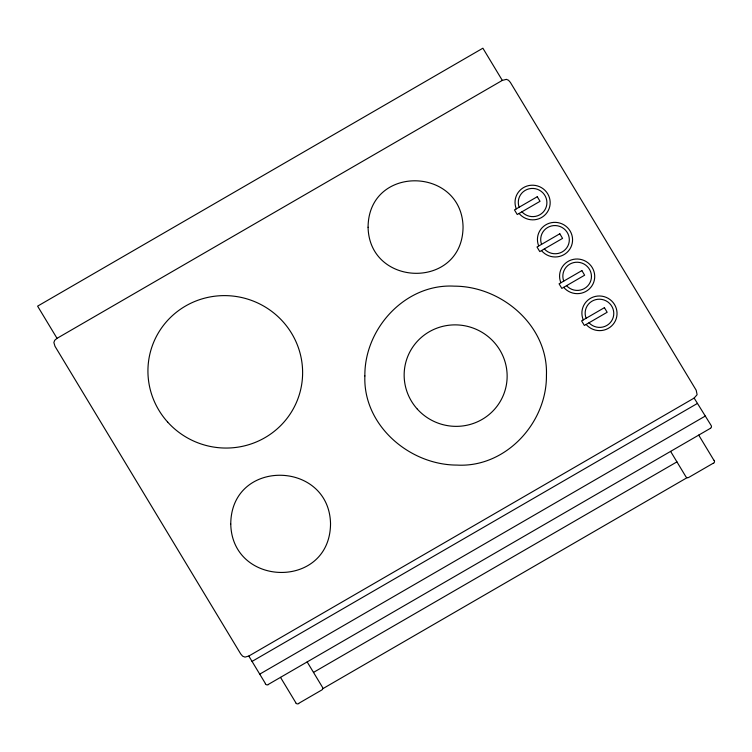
<?xml version="1.0" encoding="UTF-8"?>
<svg xmlns="http://www.w3.org/2000/svg" width="752" height="752" viewBox="0 0 752 752"><rect width="100%" height="100%" fill="white"/><g stroke="black" fill="none" stroke-linecap="round" stroke-linejoin="round"><path stroke-width="1.13" d="M710.471 428.311A2.059 2.021 18 0 0 711.166 425.519L694.143 398.071L697.113 394.687L696.192 390.241L510.364 82.391L508.493 80.238L506.387 79.355L502.317 80.398L57.03 338.334L54.717 340.289L53.871 342.527L54.999 346.296L240.715 653.949L242.642 656.195L245.002 657.107L248.809 656.045L694.096 398.099M252.052 661.412L697.461 403.41M259.741 674.14L705.291 416.053M268.314 684.423L710.461 428.302M313.49 672.41L676.941 461.878M322.693 688.757L687.131 477.652M298.6 703.421L321.753 690.007A2.049 2.012 18 0 0 322.467 687.253L307.164 661.92M713.3 463.194L688.7 477.445A2.049 2.012 18 0 1 685.899 476.73L670.605 451.388M502.317 80.398L482.887 48.203L37.6 306.149L57.03 338.334M698.711 435.107L714.005 460.44M280.505 677.355L295.799 702.697M248.809 656.045L265.503 683.7M563.737 281.098A14.335 14.072 18 0 1 577.724 262.241A14.335 14.072 18 0 1 590.113 282.423A14.335 14.072 18 0 1 566.557 285.694M516.304 208.849A17.606 17.296 18 0 1 533.224 185.218A17.606 17.296 18 0 1 548.377 210.325A17.606 17.296 18 0 1 519.087 213.465M560.889 282.743A17.606 17.296 18 0 1 577.668 259.017A17.606 17.296 18 0 1 592.971 284.03A17.606 17.296 18 0 1 563.699 287.349M519.153 207.204A14.335 14.072 18 0 1 533.281 188.451A14.335 14.072 18 0 1 545.52 208.718A14.335 14.072 18 0 1 521.935 211.82M583.279 319.891A17.606 17.296 18 0 1 599.805 295.987A17.606 17.296 18 0 1 615.371 320.841A17.606 17.296 18 0 1 586.137 324.46M541.562 244.334A14.335 14.072 18 0 1 555.7 225.581A14.335 14.072 18 0 1 567.929 245.857A14.335 14.072 18 0 1 544.345 248.95M714.193 460.337A2.256 2.209 18 0 1 713.413 463.382M268.417 684.602A2.256 2.209 18 0 1 265.324 683.803M298.713 703.599A2.256 2.209 18 0 1 295.621 702.8M538.611 245.716A17.597 17.277 18 0 1 555.728 222.376A17.597 17.277 18 0 1 570.815 247.37A17.597 17.277 18 0 1 541.684 250.811M586.118 318.246A14.335 14.072 18 0 1 599.861 299.211A14.335 14.072 18 0 1 612.513 319.233A14.335 14.072 18 0 1 588.995 322.805M230.751 524.041C232.133 587.669 330.128 589.615 330.532 523.674C329.16 460.036 231.155 458.09 230.751 524.041M364.87 375.953C362.943 425.265 409.492 465.037 456.962 465.084C505.729 467.866 546.986 422.821 546.431 375.286C548.358 325.973 501.81 286.192 454.34 286.155C405.572 283.372 364.306 328.408 364.87 375.953M368.076 227.236C369.392 287.8 462.668 289.661 463.053 226.888C461.747 166.324 368.461 164.462 368.076 227.236M537.276 196.723L514.471 209.93L517.244 214.517L540.039 201.31L537.276 196.723M559.798 233.787L537.003 246.994L539.767 251.582L562.571 238.375L559.798 233.787M581.879 270.607L559.074 283.814L561.838 288.401L584.642 275.194L581.879 270.607M604.401 307.671L581.606 320.878L584.37 325.466L607.165 312.259L604.401 307.671M417.313 409.097A51.587 50.657 18 0 0 504.592 391.905A51.587 50.657 18 0 0 445.034 325.851A51.587 50.657 18 0 0 417.313 409.097M167.696 422.116A77.475 76.084 18 0 0 298.788 396.295A77.475 76.084 18 0 0 209.329 297.087A77.475 76.084 18 0 0 167.696 422.116"/></g></svg>
